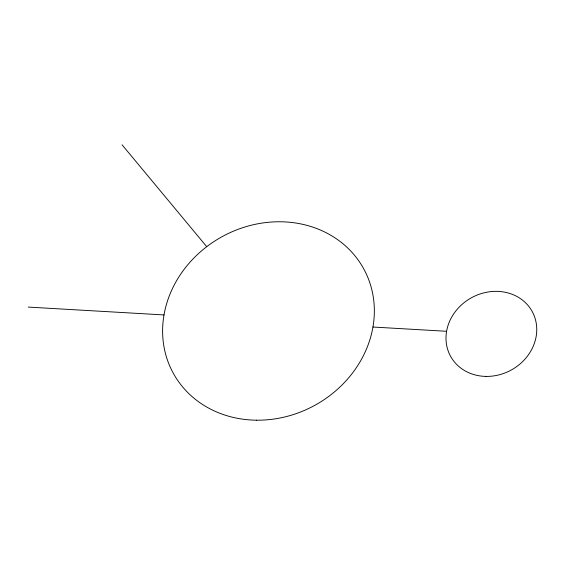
<?xml version="1.0" encoding="UTF-8"?>
<svg xmlns="http://www.w3.org/2000/svg" width="565" height="565" viewBox="0 0 565 565"><rect width="100%" height="100%" fill="white"/><g stroke="black" fill="none" stroke-linecap="round" stroke-linejoin="round"><path stroke-width="0.85" d="M28.25 307.085L164.012 314.938M372.949 327.029L446.59 331.288M122.068 144.81L206.734 246.679M256.326 420.191A108.586 96.227 -28.7 0 0 365.633 272.528A108.586 96.227 -28.7 0 0 183.477 270.232A108.586 96.227 -28.7 0 0 256.326 420.191M486.168 376.41A46.549 41.252 -28.7 0 0 533.021 313.109A46.549 41.252 -28.7 0 0 454.938 312.12A46.549 41.252 -28.7 0 0 486.168 376.41"/></g></svg>
